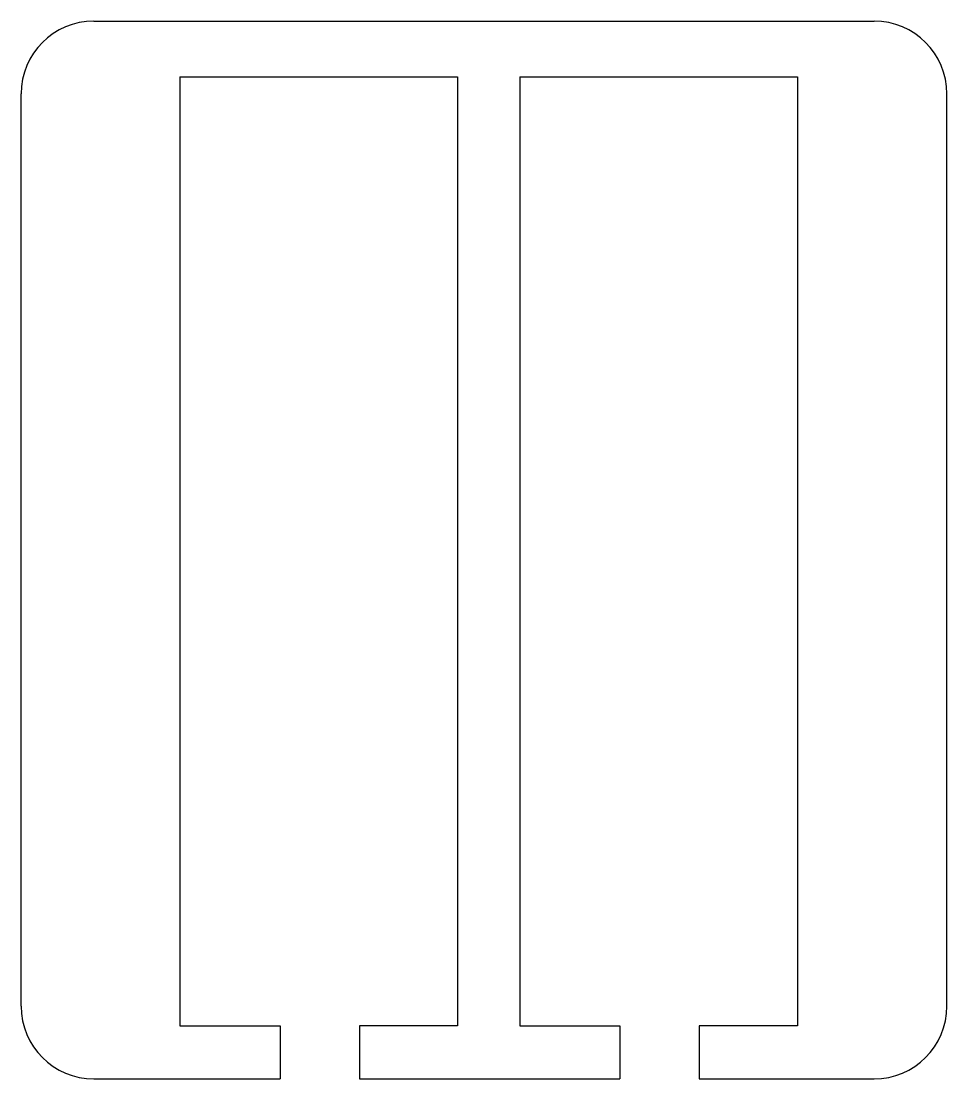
# Model space of a CAD drawing. Extents: x 75.1 to 145.1, y 2.5 to 82.5.
import ezdxf

# ---------------------------------------------------------------- set-up
doc = ezdxf.new("R2010")
doc.units = 0
doc.layers.add('VISIBLE', color=7, linetype='CONTINUOUS')

msp = doc.modelspace()

# ---------------------------------------------------------------- linework, layer by layer
at = {"layer": 'VISIBLE'}
for p, q in [((80.58, 82.54), (139.58, 82.54)), ((87.08, 78.318), (87.08, 6.54)), ((87.08, 78.318), (108.08, 78.318)), ((108.08, 78.318), (108.08, 6.54)), ((112.78, 78.318), (112.78, 6.54)), ((112.78, 78.318), (133.78, 78.318)), ((133.78, 78.318), (133.78, 6.54)), ((75.08, 8.04), (75.08, 77.04)), ((145.08, 8.04), (145.08, 77.04)), ((87.08, 6.54), (94.661, 6.54)), ((94.661, 6.54), (94.661, 2.54)), ((108.08, 6.54), (100.661, 6.54)), ((100.661, 6.54), (100.661, 2.54)), ((112.78, 6.54), (120.361, 6.54)), ((120.361, 6.54), (120.361, 2.54)), ((133.78, 6.54), (126.361, 6.54)), ((126.361, 6.54), (126.361, 2.54)), ((80.58, 2.54), (94.661, 2.54)), ((100.661, 2.54), (120.361, 2.54)), ((126.361, 2.54), (139.58, 2.54))]:
    msp.add_line(p, q, dxfattribs=at)
for centre, start, end in [((80.58, 77.04), 90, 180), ((139.58, 77.04), 0, 90), ((80.58, 8.04), 180, 270), ((139.58, 8.04), 270, 0)]:
    msp.add_arc(centre, 5.5, start, end, dxfattribs=at)

doc.saveas('drawing.dxf')
